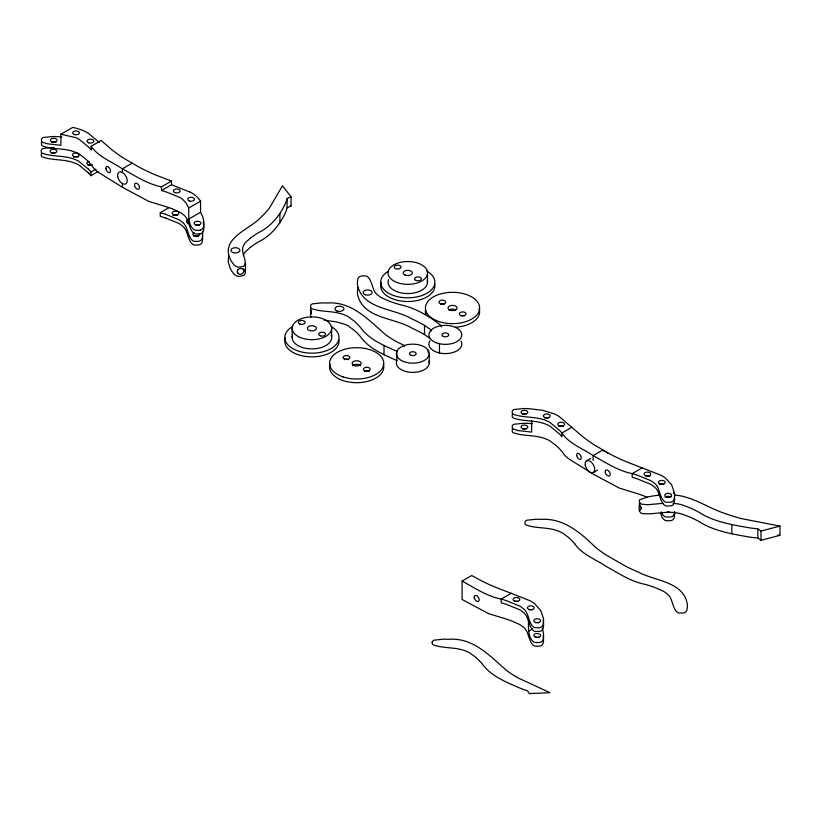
<?xml version="1.0" encoding="UTF-8"?>
<svg xmlns="http://www.w3.org/2000/svg" width="821" height="821" viewBox="0 0 821 821"><rect width="100%" height="100%" fill="white"/><g stroke="black" fill="none" stroke-linecap="round" stroke-linejoin="round"><path stroke-width="1.23" d="M543.594 625.027L543.153 628.578L541.922 630.436A3.931 2.268 0 0 1 540.865 631L540.044 631.246A8.877 5.131 0 0 1 538.668 631.482L535.179 631.4A4.998 2.884 0 0 1 533.763 630.949C527.811 626.228 529.524 616.181 522.567 611.789A26.2 15.127 0 0 0 519.683 609.746L506.218 604.287A85.446 49.332 0 0 0 501.179 602.778L501.179 599.084L511.196 593.306L529.884 600.695A37.202 21.479 0 0 1 534.574 603.671L540.659 610.424L543.379 618.192A66.717 38.515 0 0 1 543.594 621.343L543.153 624.894L541.922 626.741A3.931 2.268 0 0 1 540.865 627.316L540.044 627.552A8.877 5.131 0 0 1 538.668 627.788L535.179 627.716A4.998 2.884 0 0 1 533.763 627.254C527.811 622.544 529.524 612.487 522.567 608.094A26.2 15.127 0 0 0 519.683 606.062L506.218 600.603A85.446 49.332 0 0 0 501.179 599.084C486.935 596.262 474.651 587.928 462.11 581.052L462.11 599.504L488.423 613.585L501.867 617.731A106.802 61.657 0 0 1 511.883 621.025L519.683 624.514A26.2 15.127 0 0 1 522.567 626.546C529.524 630.949 527.811 640.996 533.763 645.706A4.998 2.884 0 0 0 535.179 646.158L538.668 646.24A8.877 5.131 0 0 0 540.044 646.004L540.865 645.768A3.931 2.268 0 0 0 541.922 645.193L543.153 643.346L543.594 639.795A66.717 38.515 0 0 0 543.379 636.644L543.174 635.454M543.594 636.101L543.153 639.651L541.922 641.509A3.931 2.268 0 0 1 540.865 642.073L540.044 642.309A8.877 5.131 0 0 1 538.668 642.556L535.179 642.474A4.998 2.884 0 0 1 533.763 642.012C527.431 637.291 528.642 626.885 528.416 620.266M250.446 238.008L245.202 242.831A26.2 15.127 0 0 0 243.704 245.315C239.824 252.016 247.347 259.22 244.535 265.532A4.998 2.884 0 0 1 243.468 266.24L240.235 267.01A8.877 5.131 0 0 1 238.808 267.051L237.895 266.989A3.931 2.268 0 0 1 236.561 266.661L234.303 265.162L231.789 261.92A66.717 38.515 0 0 1 230.126 258.913C220.551 237.454 250.754 229.316 261.499 216.641A145.851 84.204 0 0 0 269.35 208.206L282.445 185.823L291.045 196.773L291.045 205.999L287.093 207.816L286.365 210.248A81.423 47.013 0 0 1 285.575 212.393C279.982 224.574 270.899 235.955 258.594 241.785A103.969 60.025 0 0 0 250.477 247.254M245.479 263.223L245.448 272.921L244.535 274.758A4.998 2.884 0 0 1 243.468 275.466L240.235 276.236A8.877 5.131 0 0 1 238.808 276.277L237.895 276.215A3.931 2.268 0 0 1 236.561 275.887L234.303 274.388L231.789 271.146A66.717 38.515 0 0 1 230.126 268.139L228.197 261.735L228.587 255.824M661.316 511.842L662.834 515.003L664.784 516.553A4.998 2.884 0 0 0 666.2 517.004L669.7 517.086A8.877 5.131 0 0 0 671.065 516.85L671.886 516.614A3.931 2.268 0 0 0 672.943 516.04L674.174 514.192L674.605 511.514M291.045 196.773L287.093 198.59L286.365 201.022A81.423 47.013 0 0 1 285.575 203.167C279.982 215.348 270.899 226.729 258.594 232.559A103.969 60.025 0 0 0 250.477 238.028M311.549 310.297L310.512 314.074L310.892 313.591M243.293 255.629L243.704 254.541A26.2 15.127 0 0 1 245.202 252.057L250.446 247.234M243.704 271.802L243.088 272.972A3.376 3.068 -45.2 0 1 237.885 273.034L237.874 273.044M358.028 287.535L357.392 291.568A66.717 38.515 0 0 0 357.617 294.718C363.139 318.897 394.603 317.481 412.142 328.256A145.851 84.204 0 0 1 424.508 334.619L429.629 338.149M512.786 414.041L512.602 414.287A8.877 5.131 0 0 0 512.181 415.077L512.325 417.099A4.998 2.884 0 0 0 513.115 417.92C523.675 421.84 535.774 419.777 546.293 424.375A26.2 15.127 0 0 1 549.824 426.048L559.275 433.816A85.446 49.332 0 0 1 561.903 436.721L561.903 433.036A85.446 49.332 0 0 0 559.275 430.122L549.824 422.353A26.2 15.127 0 0 0 546.293 420.691C535.774 416.093 523.675 418.146 513.115 414.225A4.998 2.884 0 0 1 512.325 413.404L512.181 411.393A8.877 5.131 0 0 1 512.602 410.603L513.012 410.12A3.931 2.268 0 0 1 513.997 409.515L523.357 408.55A66.717 38.515 0 0 1 528.806 408.673L542.271 410.243L553.959 413.753A37.202 21.479 0 0 1 559.122 416.463L582.222 436.228A193.448 111.687 0 0 0 594.722 445.177L611.173 454.68A193.448 111.687 0 0 0 626.68 461.895L660.915 475.226A37.202 21.479 0 0 1 665.605 478.212L671.681 484.954L674.4 492.733A66.717 38.515 0 0 1 674.626 495.874L674.174 499.425L672.943 501.282A3.931 2.268 0 0 1 671.886 501.847L671.065 502.093A8.877 5.131 0 0 1 669.7 502.329L666.2 502.247A4.998 2.884 0 0 1 664.784 501.795C658.832 497.074 660.546 487.027 653.588 482.635A26.2 15.127 0 0 0 650.704 480.593L637.25 475.133A85.446 49.332 0 0 0 632.211 473.625C617.967 470.802 605.672 462.469 593.131 455.593C582.633 448.471 569.302 443.874 561.903 433.036L571.909 427.259M512.786 428.808L512.602 429.044A8.877 5.131 0 0 0 512.181 429.845L512.325 431.856A4.998 2.884 0 0 0 513.115 432.677C523.675 436.598 535.774 434.545 546.293 439.143A26.2 15.127 0 0 1 549.824 440.805L555.879 445.3A106.802 61.657 0 0 1 561.595 451.078L564.992 455.593L568.748 458.857L593.131 474.045L619.445 488.126L632.888 492.272A106.802 61.657 0 0 1 642.905 495.566L647.4 497.341M237.874 270.15L237.495 270.684A2.884 2.319 25.2 0 0 237.392 272.408M61.739 136.891A63.186 36.483 0 0 0 52.626 136.543L43.267 137.497A3.931 2.268 0 0 0 42.282 138.113L41.871 138.585A8.877 5.131 0 0 0 41.45 139.375L41.594 141.386A4.998 2.884 0 0 0 42.384 142.207L47.546 143.819L60.877 145.296L60.877 134.223L72.71 127.399A40.034 23.121 0 0 1 88.473 133.33M60.877 134.223L75.563 137.6A26.2 15.127 0 0 1 79.093 139.262L88.545 147.041A85.446 49.332 0 0 1 91.172 149.945L91.172 146.261L101.178 140.473L111.492 149.443A193.448 111.687 0 0 0 123.992 158.402L140.442 167.905A193.448 111.687 0 0 0 155.949 175.109L171.486 181.072L171.486 184.756L161.47 190.534L161.47 186.849L171.486 181.072M97.956 171.64L90.946 175.684L90.946 171.989L95.954 169.105M131.986 163.287L122.401 168.818L122.401 172.502M165.288 217.893A85.446 49.332 0 0 0 160.249 216.375L160.249 212.69L169.259 207.487M200.334 230.075A8.877 5.131 0 0 1 198.959 230.311L195.47 230.229A4.998 2.884 0 0 1 194.054 229.777C187.722 225.057 188.933 214.64 188.707 208.021L200.54 201.196A40.034 23.121 0 0 0 190.256 192.093M188.707 219.094L200.54 212.27L200.54 201.196M602.717 450.062L593.131 455.593L593.131 460.519M586.543 460.797L590.802 458.334M593.326 472.537L597.585 470.074M642.217 467.847L632.211 473.625L632.211 477.319A85.446 49.332 0 0 1 637.24 478.828L650.704 484.287A26.2 15.127 0 0 1 653.588 486.33C660.546 490.722 658.832 500.769 664.784 505.479A4.998 2.884 0 0 0 666.2 505.941L669.7 506.023A8.877 5.131 0 0 0 671.065 505.777L671.886 505.541A3.931 2.268 0 0 0 672.943 504.977L674.174 503.119L674.626 499.568A63.186 36.483 0 0 0 674.482 497.136M462.11 581.052L471.695 575.521L480.141 580.139A193.448 111.687 0 0 0 495.658 587.354L511.196 593.306M528.416 631.339L532.716 628.855M673.076 503.335L676.904 503.745A26.2 15.127 0 0 1 681.204 504.607L689.558 507.635A103.969 60.025 0 0 1 699.04 512.325C714.116 522.033 732.537 524.845 749.912 527.913A81.423 47.013 0 0 0 753.627 528.375L757.834 528.796L760.975 531.074L779.95 526.107L779.95 535.333L760.975 540.3L757.834 538.022L753.627 537.601A81.423 47.013 0 0 1 749.912 537.139C732.517 534.091 714.137 531.218 699.01 521.561A103.969 60.025 0 0 0 689.527 516.881L681.204 513.833A26.2 15.127 0 0 0 676.904 512.971C665.236 510.713 653.465 515.044 641.889 513.453A4.998 2.884 0 0 1 640.657 512.838L639.333 510.97A8.877 5.131 0 0 1 639.261 510.139L639.364 509.615A3.931 2.268 0 0 1 639.928 508.846M200.334 230.075L201.155 229.829A3.931 2.268 0 0 0 202.212 229.264L203.444 227.407L203.885 223.866A63.186 36.483 0 0 0 202.571 216.292L200.54 212.27M659.715 495.104L653.352 495.905A66.717 38.515 0 0 0 648.149 496.869L639.928 499.62A3.931 2.268 0 0 0 639.364 500.389L639.261 500.913A8.877 5.131 0 0 0 639.333 501.744L640.667 503.612A4.998 2.884 0 0 0 641.889 504.227L647.707 504.72L663.409 503.314M324.223 320.252L335.563 321.729L344.748 324.254A26.2 15.127 0 0 1 348.278 325.916L354.333 330.411A103.969 60.025 0 0 1 360.47 336.682C369.019 348.781 383.705 354.641 396.861 360.532A16.451 9.503 0 0 0 412.234 372.385A16.451 9.503 0 0 0 428.973 361.168M674.688 495.012C693.437 496.602 708.954 508.61 726.585 514.018A145.851 84.204 0 0 0 741.178 518.554L779.95 526.107M777.908 534.964L779.95 535.333M161.47 186.849C147.236 184.017 134.942 175.694 122.401 168.818C111.902 161.696 98.561 157.088 91.172 146.261M165.288 214.199L178.752 219.659A26.2 15.127 0 0 1 181.636 221.701C188.594 226.093 186.88 236.14 192.832 240.861A4.998 2.884 0 0 0 194.249 241.312L197.738 241.395A8.877 5.131 0 0 0 199.113 241.158L199.934 240.912A3.931 2.268 0 0 0 200.991 240.348L202.223 238.49L202.664 234.939A66.717 38.515 0 0 0 202.448 231.799M165.288 217.893L178.752 223.353A26.2 15.127 0 0 1 181.636 225.395C188.594 229.788 186.88 239.835 192.832 244.545A4.998 2.884 0 0 0 194.249 245.007L197.738 245.089A8.877 5.131 0 0 0 199.113 244.843L199.934 244.607A3.931 2.268 0 0 0 200.991 244.042L202.223 242.185L202.664 238.634A63.186 36.483 0 0 0 202.346 234.827M171.486 184.756L190.185 192.145M172.194 208.77L179.973 212.27A26.2 15.127 0 0 1 182.857 214.312C189.815 218.704 188.101 228.751 194.054 233.462A4.998 2.884 0 0 0 195.47 233.923L198.959 234.006A8.877 5.131 0 0 0 200.334 233.759L201.155 233.523A3.931 2.268 0 0 0 202.212 232.959L203.444 231.101L203.885 227.55A66.717 38.515 0 0 0 203.67 224.41L203.177 221.968M404.404 346.647L404.404 345.497L396.379 341.628A145.851 84.204 0 0 1 385.347 334.496C368.475 319.995 351.87 301.174 327.261 303.011A66.717 38.515 0 0 0 321.811 302.887L312.452 303.852A3.931 2.268 0 0 0 311.467 304.468L311.056 304.94A8.877 5.131 0 0 0 310.636 305.73L310.779 307.752A4.998 2.884 0 0 0 311.57 308.563C322.119 312.514 334.229 310.43 344.748 315.028A26.2 15.127 0 0 1 348.278 316.69L354.333 321.185A103.969 60.025 0 0 1 360.47 327.466C369.019 339.555 383.705 345.415 396.861 351.306L396.861 360.532M41.563 142.792A8.877 5.131 0 0 0 41.45 143.059L41.594 145.081A4.998 2.884 0 0 0 42.384 145.902C52.944 149.822 65.033 147.759 75.563 152.357A26.2 15.127 0 0 1 79.093 154.03L85.148 158.515A106.802 61.657 0 0 1 90.864 164.303L94.251 168.818L98.017 172.071L122.401 187.27L148.714 201.35L162.158 205.486A106.802 61.657 0 0 1 172.174 208.791M243.088 269.072L243.704 269.668M88.391 133.371L99.331 142.444M441.257 326.83L441.257 325.67C429.126 316.023 415.252 307.854 399.971 304.642A103.969 60.025 0 0 1 389.113 301.102L381.303 297.623A26.2 15.127 0 0 1 378.419 295.591C371.461 291.188 373.175 281.141 367.233 276.431A4.998 2.884 0 0 0 365.807 275.979L362.318 275.897A8.877 5.131 0 0 0 360.942 276.133L360.132 276.369A3.931 2.268 0 0 0 359.075 276.944L357.833 278.801L357.392 282.342A66.717 38.515 0 0 0 357.617 285.492C363.139 309.671 394.603 308.255 412.142 319.03A145.851 84.204 0 0 1 424.508 325.393L431.199 330.021L431.199 331.181M88.329 169.085L78.867 161.316A26.2 15.127 0 0 0 75.337 159.643C64.818 155.056 52.718 157.109 42.158 153.188A4.998 2.884 0 0 1 41.368 152.367L41.224 150.346A8.877 5.131 0 0 1 41.645 149.555L42.056 149.083A3.931 2.268 0 0 1 43.041 148.478L52.4 147.503A66.717 38.515 0 0 1 54.083 147.513M88.329 172.779L78.867 165A26.2 15.127 0 0 0 75.337 163.338C64.818 158.74 52.718 160.793 42.158 156.873A4.998 2.884 0 0 1 41.368 156.052L41.224 154.04A8.877 5.131 0 0 1 41.481 153.506M574.762 543.83C582.11 554.668 595.502 559.142 605.919 566.295C618.449 573.037 630.6 581.555 644.824 584.285A103.969 60.025 0 0 1 655.692 587.826L663.491 591.294A26.2 15.127 0 0 1 666.375 593.337C673.333 597.729 671.619 607.776 677.571 612.497A4.998 2.884 0 0 0 678.988 612.948L682.477 613.03A8.877 5.131 0 0 0 683.852 612.794L684.673 612.548A3.931 2.268 0 0 0 685.73 611.984L686.961 610.126L687.403 606.586A66.717 38.515 0 0 0 687.187 603.435C682.836 581.514 655.158 581.073 638.995 572.401A192.699 111.256 0 0 1 625.386 566.11L606.237 555.058A192.699 111.256 0 0 1 595.348 547.197C580.621 532.767 563.709 518.092 541.593 519.375A66.717 38.515 0 0 0 536.144 519.252L526.784 520.216A3.931 2.268 0 0 0 525.799 520.832L525.378 521.304A8.877 5.131 0 0 0 524.968 522.094L525.101 524.106A4.998 2.884 0 0 0 525.892 524.927C536.462 528.847 548.551 526.795 559.08 531.392A26.2 15.127 0 0 1 562.611 533.055L568.666 537.55A103.969 60.025 0 0 1 574.803 543.82M290.511 205.322L291.045 205.999M237.813 272.962L237.495 272.387M639.292 503.355L640.862 507.286M188.707 208.021L186.11 203.105L182.857 199.544A26.2 15.127 0 0 0 179.973 197.512L166.509 192.052A85.446 49.332 0 0 0 161.48 190.534M660.525 512.94L662.249 517.774L664.784 520.247A4.998 2.884 0 0 0 666.2 520.699L669.7 520.781A8.877 5.131 0 0 0 671.065 520.545L671.886 520.298A3.931 2.268 0 0 0 672.943 519.734L674.174 517.877L674.626 514.326A66.717 38.515 0 0 0 674.534 512.304M245.007 269.647L245.479 272.449M310.636 310.143L310.892 311.457M760.975 531.074L760.975 540.3M757.834 528.796L757.834 538.022M731.86 524.65L731.86 533.876M531.618 420.999L531.618 432.072L518.277 430.604L513.115 428.983A4.998 2.884 0 0 1 512.325 428.162L512.181 426.15A8.877 5.131 0 0 1 512.602 425.36L513.012 424.888A3.931 2.268 0 0 1 513.997 424.272L523.357 423.308A63.186 36.483 0 0 1 532.47 423.667M439.461 343.742L439.461 352.968M429.25 353.779A16.451 9.503 0 0 1 404.404 361.835A16.451 9.503 0 0 1 404.732 345.384A16.451 9.503 0 0 1 429.25 353.779L429.25 362.995M428.162 350.269L428.162 352.578M427.515 273.044A19.745 11.402 0 0 1 397.744 282.752A19.745 11.402 0 0 1 398.072 263.007A19.745 11.402 0 0 1 427.515 273.044L427.515 282.27M424.498 325.393L424.498 334.619M384.012 345.528L384.012 354.754M331.643 328.174L331.643 337.4M292.163 328.4L292.163 337.626M287.093 198.59L287.093 207.816M279.92 213.593L279.92 222.809M122.401 183.576L122.401 187.27M542.281 628.537A63.186 36.483 0 0 1 543.574 636.101M529.165 609.787A3.387 1.96 0 0 1 532.46 609.787M515.085 601.403A3.387 1.96 0 0 1 517.784 601.403M535.559 637.465A3.387 1.96 0 0 1 538.853 637.465M543.133 620.512A63.186 36.483 0 0 1 543.574 625.027M535.559 622.708A3.387 1.96 0 0 1 538.853 622.708M544.621 418.115A3.387 1.96 0 0 1 548.715 418.002M558.773 426.53A3.387 1.96 0 0 1 563.575 426.53M522.782 428.973A3.387 1.96 0 0 1 526.066 428.973M659.663 484.534A3.387 1.96 0 0 1 663.758 484.421M645.809 476.026A3.387 1.96 0 0 1 649.852 476.354M669.259 511.883A3.387 1.96 0 0 1 667.206 511.883M522.782 414.215A3.387 1.96 0 0 1 526.066 414.215M673.569 492.785A63.186 36.483 0 0 1 673.805 493.554M667.206 497.085A3.387 1.96 0 0 1 669.577 497.157M665.031 497.105A4.516 2.607 0 0 1 671.126 496.951M641.057 507.296A3.038 1.837 57.5 0 1 640.924 509.492M640.359 510.139A3.376 1.375 -86 0 1 639.128 506.362M639.364 504.227A2.884 0.554 -80.2 0 1 639.261 505.777M603.928 451.252A6.784 3.91 60 0 1 607.909 453.551M243.632 269.75A3.038 1.663 -62.3 0 1 243.529 271.802M237.505 270.068A3.376 2.35 -4 0 1 243.088 269.072M88.319 172.779A85.446 49.332 0 0 1 90.946 175.684M88.319 169.085A85.446 49.332 0 0 1 90.946 171.989M73.438 157.191A3.387 1.96 0 0 1 78.231 157.191M92.393 164.693A3.387 1.96 0 0 1 87.252 164.128A3.387 1.96 0 0 1 89.191 161.327M88.042 165.38A3.387 1.96 0 0 1 91.562 165.083M52.123 153.086A3.387 1.96 0 0 1 54.812 153.086M160.249 212.69A85.446 49.332 0 0 1 165.288 214.209M189.189 223.333A3.387 1.96 0 0 1 186.511 221.608A3.387 1.96 0 0 1 188.543 219.618M187.486 223.723A3.387 1.96 0 0 1 189.189 223.189M172.903 215.543A3.387 1.96 0 0 1 177.675 215.297M199.39 233.554A3.387 1.96 0 0 1 197.82 236.068A3.387 1.96 0 0 1 193.366 235.329A3.387 1.96 0 0 1 194.351 232.712M194.105 236.52A3.387 1.96 0 0 1 198.2 236.407M51.518 142.402A3.387 1.96 0 0 1 55.859 142.402M195.583 225.323A3.387 1.96 0 0 1 199.421 225.323M426.951 271.094A27.114 15.661 0 0 1 426.951 293.23A27.114 15.661 0 0 1 388.6 293.23A27.114 15.661 0 0 1 388.6 271.094M434.75 284.23A27.114 15.661 0 0 1 406.385 301.481A27.114 15.661 0 0 1 381.231 282.64M427.136 279.93A19.745 11.402 0 0 1 407.585 293.559A19.745 11.402 0 0 1 388.497 279.715M479.064 308.47A27.114 15.661 0 0 1 455.316 327.251M425.976 314.884A27.114 15.661 0 0 1 425.545 310.061M449.046 310.01A4.516 2.607 0 0 1 455.983 310.01M461.063 315.849A3.387 1.96 0 0 1 464.347 315.849M440.415 304.191A3.387 1.96 0 0 1 444.253 304.191M460.981 341.146A16.451 9.503 0 0 1 444.941 353.594A16.451 9.503 0 0 1 429.978 340.705M310.759 314.679A8.877 5.131 0 0 0 310.636 314.956L310.779 316.968A4.998 2.884 0 0 0 310.985 317.255M311.118 311.539A3.038 1.16 73.1 0 1 310.974 313.776M310.43 310.04A3.376 1.16 -89 0 1 310.872 308.008M383.191 363.826A27.114 15.661 0 0 1 356.642 382.689A27.114 15.661 0 0 1 330.104 363.826M352.691 365.766A4.516 2.607 0 0 1 356.642 364.421A4.516 2.607 0 0 1 360.593 365.766M364.432 371.533A3.387 1.96 0 0 1 369.224 371.533M344.286 359.649A3.387 1.96 0 0 1 348.627 359.649M331.079 326.44A27.114 15.661 0 0 1 331.079 348.586A27.114 15.661 0 0 1 292.728 348.586A27.114 15.661 0 0 1 292.728 326.44M338.878 339.586A27.114 15.661 0 0 1 310.512 356.837A27.114 15.661 0 0 1 285.359 337.995M331.191 335.071A19.745 11.402 0 0 1 312.093 348.904A19.745 11.402 0 0 1 292.543 335.286M432.133 642.586L432.431 644.033A4.998 2.884 0 0 0 433.221 644.854C443.781 648.775 455.881 646.722 466.4 651.32A26.2 15.127 0 0 1 469.93 652.982L475.985 657.477A106.802 61.657 0 0 1 481.701 663.265C490.773 676.247 506.67 682.282 520.688 688.45A82.541 47.659 0 0 0 524.876 689.948L527.616 690.841L529.217 693.601L549.988 692.688L518.03 677.92A145.851 84.204 0 0 1 506.998 670.788C490.116 656.287 473.522 637.455 448.913 639.302A66.717 38.515 0 0 0 443.463 639.179L434.104 640.144A3.931 2.268 0 0 0 433.119 640.76L432.708 641.232A8.877 5.131 0 0 0 432.287 642.022L432.133 642.586M474.271 597.873A3.387 2.042 57.7 0 0 478.448 601.362A3.387 2.042 57.7 0 0 477.381 596.159A3.387 2.042 57.7 0 0 474.271 597.873M535.508 637.178A3.387 1.96 0 0 0 540.598 635.485A3.387 1.96 0 0 0 535.508 633.791A3.387 1.96 0 0 0 535.508 637.178M529.124 609.51A3.387 1.96 0 0 0 534.204 607.807A3.387 1.96 0 0 0 529.124 606.114A3.387 1.96 0 0 0 529.124 609.51M514.736 601.198A3.387 1.96 0 0 0 519.826 599.504A3.387 1.96 0 0 0 514.736 597.811A3.387 1.96 0 0 0 514.736 601.198M535.508 622.421A3.387 1.96 0 0 0 540.598 620.727A3.387 1.96 0 0 0 535.508 619.034A3.387 1.96 0 0 0 535.508 622.421M576.732 455.593A3.387 1.868 62.2 0 0 580.509 459.411A3.387 1.868 62.2 0 0 579.636 454.177A3.387 1.868 62.2 0 0 576.732 455.593M522.731 428.695A3.387 1.96 0 0 0 527.811 426.992A3.387 1.96 0 0 0 522.731 425.299A3.387 1.96 0 0 0 522.731 428.695M605.293 472.403A3.387 2.042 57.7 0 0 609.469 475.903A3.387 2.042 57.7 0 0 608.402 470.69A3.387 2.042 57.7 0 0 605.293 472.403M544.805 417.509A3.387 1.96 0 0 0 550.162 416.124A3.387 1.96 0 0 0 545.411 414.143A3.387 1.96 0 0 0 544.805 417.509M559.183 425.812A3.387 1.96 0 0 0 564.54 424.426A3.387 1.96 0 0 0 559.789 422.446A3.387 1.96 0 0 0 559.183 425.812M522.433 413.825A3.387 1.96 0 0 0 527.79 412.44A3.387 1.96 0 0 0 523.039 410.449A3.387 1.96 0 0 0 522.433 413.825M660.146 484.041A3.387 1.96 0 0 0 665.226 482.348A3.387 1.96 0 0 0 660.146 480.654A3.387 1.96 0 0 0 660.146 484.041M645.768 475.739A3.387 1.96 0 0 0 650.848 474.045A3.387 1.96 0 0 0 645.768 472.352A3.387 1.96 0 0 0 645.768 475.739M666.242 496.849A3.387 1.96 0 0 0 671.599 495.463A3.387 1.96 0 0 0 666.847 493.472A3.387 1.96 0 0 0 666.242 496.849M585.229 464.994A6.784 3.91 60 0 0 593.07 472.66A6.784 3.91 60 0 0 591.5 462.336A6.784 3.91 60 0 0 585.229 464.994M233.143 252.581A4.516 2.607 0 0 0 239.927 250.323A4.516 2.607 0 0 0 233.143 248.065A4.516 2.607 0 0 0 233.143 252.581M74.147 156.585A3.387 1.96 0 0 0 79.227 154.882A3.387 1.96 0 0 0 74.147 153.188A3.387 1.96 0 0 0 74.147 156.585M51.774 152.891A3.387 1.96 0 0 0 56.854 151.197A3.387 1.96 0 0 0 51.774 149.504A3.387 1.96 0 0 0 51.774 152.891M173.806 214.804A3.387 1.96 0 0 0 178.896 213.111A3.387 1.96 0 0 0 173.806 211.418A3.387 1.96 0 0 0 173.806 214.804M117.731 176.772A6.784 3.951 59.6 0 0 125.798 183.904A6.784 3.951 59.6 0 0 123.694 173.436A6.784 3.951 59.6 0 0 117.731 176.772M74.075 134.428A3.387 1.96 0 0 0 79.432 133.043A3.387 1.96 0 0 0 74.68 131.052A3.387 1.96 0 0 0 74.075 134.428M88.75 142.833A3.387 1.96 0 0 0 93.83 141.14A3.387 1.96 0 0 0 88.75 139.447A3.387 1.96 0 0 0 88.75 142.833M52 141.91A3.387 1.96 0 0 0 57.08 140.217A3.387 1.96 0 0 0 52 138.523A3.387 1.96 0 0 0 52 141.91M189.415 200.95A3.387 1.96 0 0 0 194.495 199.257A3.387 1.96 0 0 0 189.415 197.563A3.387 1.96 0 0 0 189.415 200.95M174.74 192.545A3.387 1.96 0 0 0 180.097 191.16A3.387 1.96 0 0 0 175.345 189.169A3.387 1.96 0 0 0 174.74 192.545M195.809 224.944A3.387 1.96 0 0 0 200.888 223.25A3.387 1.96 0 0 0 195.809 221.547A3.387 1.96 0 0 0 195.809 224.944M134.562 185.628A3.387 2.042 57.7 0 0 138.739 189.128A3.387 2.042 57.7 0 0 137.671 183.914A3.387 2.042 57.7 0 0 134.562 185.628M106.001 168.818A3.387 1.868 62.2 0 0 109.778 172.636A3.387 1.868 62.2 0 0 108.906 167.402A3.387 1.868 62.2 0 0 106.001 168.818M405.122 275.045A4.516 2.607 0 0 0 412.275 273.208A4.516 2.607 0 0 0 405.933 270.55A4.516 2.607 0 0 0 405.122 275.045M415.97 280.402A3.387 1.96 0 0 0 421.337 279.017A3.387 1.96 0 0 0 416.586 277.026A3.387 1.96 0 0 0 415.97 280.402M395.599 268.641A3.387 1.96 0 0 0 400.966 267.256A3.387 1.96 0 0 0 396.204 265.265A3.387 1.96 0 0 0 395.599 268.641M438.958 321.545A27.114 15.661 0 0 0 479.638 307.988A27.114 15.661 0 0 0 438.958 294.431A27.114 15.661 0 0 0 438.958 321.545M450.257 310.246A4.516 2.607 0 0 0 457.04 307.988A4.516 2.607 0 0 0 450.257 305.73A4.516 2.607 0 0 0 450.257 310.246M461.012 315.562A3.387 1.96 0 0 0 466.092 313.868A3.387 1.96 0 0 0 461.012 312.175A3.387 1.96 0 0 0 461.012 315.562M440.641 303.801A3.387 1.96 0 0 0 445.721 302.107A3.387 1.96 0 0 0 440.641 300.414A3.387 1.96 0 0 0 440.641 303.801M435.92 342.655A16.451 9.503 0 0 0 461.73 335.697A16.451 9.503 0 0 0 438.383 326.265A16.451 9.503 0 0 0 435.92 342.655M365.171 294.698A4.516 2.607 0 0 0 372.17 292.676A4.516 2.607 0 0 0 365.632 290.193A4.516 2.607 0 0 0 365.171 294.698M443.402 336.477A3.387 1.96 0 0 0 448.718 335.04A3.387 1.96 0 0 0 443.915 333.1A3.387 1.96 0 0 0 443.402 336.477M337.031 311.015A4.516 2.607 0 0 0 343.958 308.922A4.516 2.607 0 0 0 337.349 306.5A4.516 2.607 0 0 0 337.031 311.015M411.095 355.36A3.387 1.96 0 0 0 416.185 353.666A3.387 1.96 0 0 0 411.105 351.973A3.387 1.96 0 0 0 411.095 355.36M343.086 376.901A27.114 15.661 0 0 0 383.766 363.344A27.114 15.661 0 0 0 343.086 349.787A27.114 15.661 0 0 0 343.086 376.901M354.385 365.602A4.516 2.607 0 0 0 361.168 363.344A4.516 2.607 0 0 0 354.385 361.086A4.516 2.607 0 0 0 354.385 365.602M364.842 370.805A3.387 1.96 0 0 0 370.199 369.429A3.387 1.96 0 0 0 365.448 367.439A3.387 1.96 0 0 0 364.842 370.805M344.769 359.157A3.387 1.96 0 0 0 349.849 357.463A3.387 1.96 0 0 0 344.769 355.77A3.387 1.96 0 0 0 344.769 359.157M300.476 337.575A19.745 11.402 0 0 0 331.561 329.354A19.745 11.402 0 0 0 303.678 317.922A19.745 11.402 0 0 0 300.476 337.575M309.65 330.545A4.516 2.607 0 0 0 316.424 328.287A4.516 2.607 0 0 0 309.65 326.029A4.516 2.607 0 0 0 309.65 330.545M320.395 335.861A3.387 1.96 0 0 0 325.485 334.168A3.387 1.96 0 0 0 320.395 332.474A3.387 1.96 0 0 0 320.395 335.861M300.024 324.1A3.387 1.96 0 0 0 305.104 322.407A3.387 1.96 0 0 0 300.024 320.713A3.387 1.96 0 0 0 300.024 324.1"/></g></svg>
